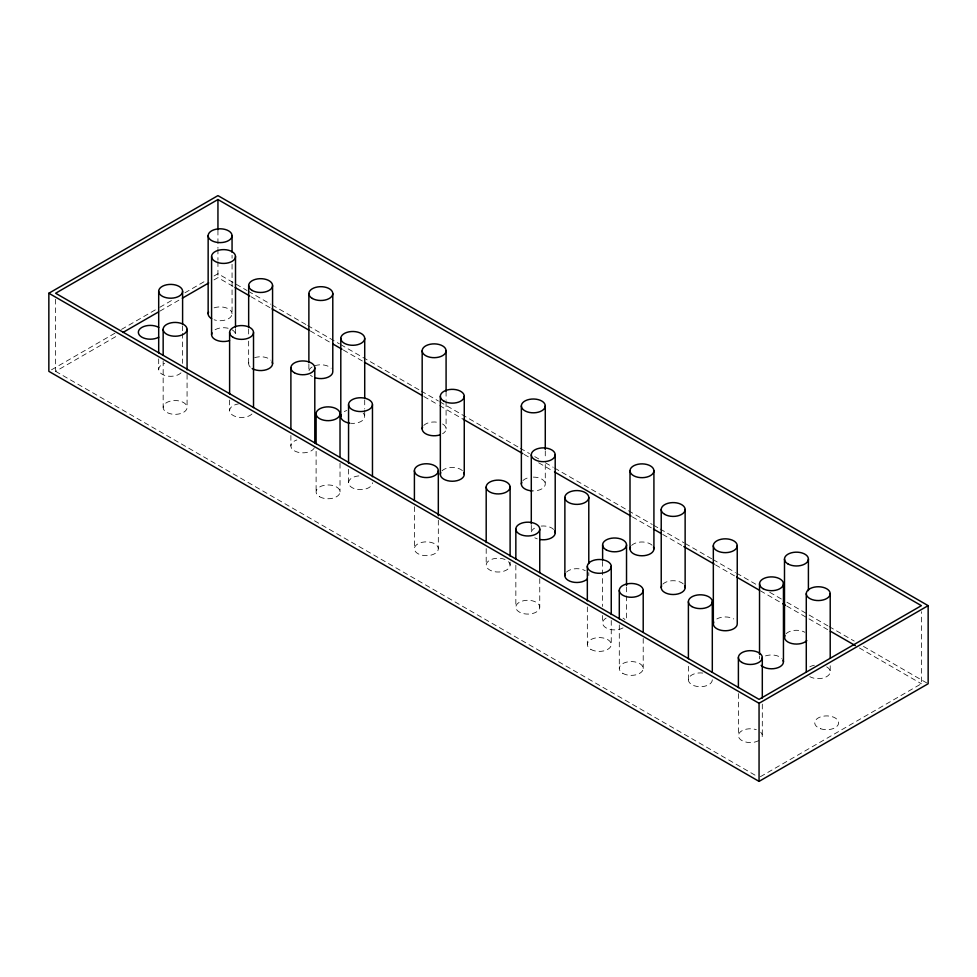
<?xml version="1.0" encoding="UTF-8"?>
<svg xmlns="http://www.w3.org/2000/svg" width="977" height="977" viewBox="0 0 977 977"><rect width="100%" height="100%" fill="white"/><g stroke="black" fill="none" stroke-linecap="round" stroke-linejoin="round"><path stroke-width="0.73" stroke-dasharray="4.88 3.66" d="M51.488 369.819L114.907 333.218M121.514 329.396L158.494 308.048M159.825 307.279L171.708 300.415M184.922 292.795L206.062 280.582M213.987 276.015L217.944 273.719L246.986 290.487M55.616 299.255L55.616 371.345L117.643 335.538M159.874 311.15L180.989 298.962M213.987 279.91L217.944 277.627L233.784 286.774M760.375 776.715L921.384 683.753L921.384 611.663M248.305 291.256L270.751 304.213M272.07 304.971L306.387 324.779M307.706 325.549L339.398 343.843M340.717 344.6L419.915 390.324M421.234 391.093L438.404 400.997M439.723 401.767L518.921 447.49M520.24 448.248L529.485 453.584M534.761 456.638L538.73 458.921M545.325 462.732L553.251 467.311M554.57 468.068L627.173 509.982M628.492 510.751L652.257 524.466M653.576 525.223L658.852 528.276M660.171 529.033L683.937 542.76M685.256 543.517L711.659 558.759M712.978 559.528L735.412 572.485M736.743 573.243L756.54 584.673M769.742 592.294L781.624 599.157M786.9 602.211L827.824 625.83M829.143 626.599L854.228 641.071M863.46 646.408L926.831 682.996M250.942 296.678L270.739 308.109M310.332 330.959L331.447 343.159M343.33 350.01L363.126 361.441M423.835 396.491L438.343 404.869M439.674 405.638L463.428 419.353M524.136 454.403L529.412 457.456M538.657 462.78L553.165 471.17M632.351 516.882L652.147 528.313M662.711 534.407L682.508 545.838M715.506 564.889L735.302 576.32M760.375 590.792L781.49 602.98M786.766 606.033L827.678 629.652M859.357 647.946L921.384 683.753M55.616 371.345L757.737 776.715M830.206 665.752L830.206 671.761M762.304 704.124L762.304 735.669M759.532 655.885L759.532 658.889M738.392 693.609L738.392 735.669M688.394 666.29L688.394 679.809M643.208 638.433L643.208 668.476M626.526 586.945L626.526 594.456M626.526 595.958L626.526 619.992M619.296 624.914L619.296 668.476M611.248 620.468L611.248 644.502M602.614 561.421L602.614 606.473M602.614 615.486L602.614 622.996M588.789 572.571L588.789 575.575M587.336 606.949L587.336 644.502M545.276 450.971L545.276 458.482M545.276 464.49L545.276 484.018A11.956 6.9 0 0 1 533.32 490.918M539.756 578.64L539.756 607.181A11.956 6.9 0 0 1 521.816 613.165A11.956 6.9 0 0 1 521.816 601.209A11.956 6.9 0 0 1 539.756 607.181M531.293 525.37L531.293 532.88A11.956 6.9 0 0 1 534.798 527.995M515.844 565.133L515.844 607.181M510.104 562.117L510.104 565.121M486.192 548.61L486.192 565.121M446.086 391.325L446.086 400.338M446.086 401.84L446.086 428.879M438.319 520.228L438.319 548.756A11.956 6.9 0 0 1 420.379 554.741A11.956 6.9 0 0 1 420.379 542.785A11.956 6.9 0 0 1 438.319 548.756M414.407 506.709L414.407 548.756M364.714 399.972L364.714 408.984M364.714 410.487L364.714 416.495M348.557 469.229L348.557 482.736A11.956 6.9 0 0 0 360.513 489.648A11.956 6.9 0 0 0 372.469 482.736M340.02 463.33L340.02 491.858M316.108 451.313L316.108 491.858M308.879 364.189L308.879 371.687A11.956 6.9 0 0 1 312.384 366.815M290.89 435.437L290.89 445.952M248.659 329.127L248.659 335.135M248.659 341.144L248.659 363.676M235.506 328.614L235.506 334.623M232.062 255.241L232.062 258.246M232.062 264.254L232.062 313.812A11.956 6.9 0 0 1 214.122 319.797M229.607 400.057L229.607 410.572M217.944 230.169L217.944 248.182M217.944 249.086L217.944 260.2M217.944 261.702L217.944 277.627M187.071 374.386L187.071 407.433A11.956 6.9 0 0 1 169.131 413.418A11.956 6.9 0 0 1 169.131 401.462A11.956 6.9 0 0 1 187.071 407.433M182.601 325.854L182.601 331.862M182.601 333.365L182.601 363.395M163.159 360.867L163.159 407.433M158.689 358.889L158.689 369.404M363.114 413.039A11.956 6.9 0 0 1 362.552 420.452A11.956 6.9 0 0 1 350.682 423.285M344.307 411.61A11.956 6.9 0 0 1 346.786 410.511M348.557 482.736A11.956 6.9 0 0 1 360.513 475.836M537.277 538.864A11.956 6.9 0 0 1 534.798 537.765M541.173 526.078A11.956 6.9 0 0 1 553.605 529.424M623.033 627.881A11.956 6.9 0 0 1 606.119 627.881A11.956 6.9 0 0 1 606.119 618.111M623.033 618.111A11.956 6.9 0 0 1 624.926 619.54M716.825 618.966A11.956 6.9 0 0 1 733.739 618.966M250.259 367.12A11.956 6.9 0 0 1 250.259 360.22M254.631 357.692A11.956 6.9 0 0 1 270.971 360.22M181.001 372.86A11.956 6.9 0 0 1 162.194 374.289A11.956 6.9 0 0 1 164.661 363.432M441.946 470.89A11.956 6.9 0 0 1 462.658 470.89M566.477 572.131A11.956 6.9 0 0 1 585.284 570.702M712.306 679.809A11.956 6.9 0 0 1 699.312 686.684A11.956 6.9 0 0 1 688.577 678.6A11.956 6.9 0 0 1 703.452 673.141M251.919 414.016A11.956 6.9 0 0 1 232.086 414.773A11.956 6.9 0 0 1 238.473 403.904M314.386 447.735A11.956 6.9 0 0 1 295.567 451.423A11.956 6.9 0 0 1 296.861 439.968M508.492 561.677A11.956 6.9 0 0 1 499.186 571.997A11.956 6.9 0 0 1 486.912 562.764A11.956 6.9 0 0 1 506.599 560.248M662.821 584.161A11.956 6.9 0 0 1 683.534 584.161M826.701 666.876A11.956 6.9 0 0 1 826.701 676.634A11.956 6.9 0 0 1 809.786 676.634M809.786 666.876A11.956 6.9 0 0 1 815.148 665.093M533.32 477.106A11.956 6.9 0 0 1 545.276 484.018M522.964 480.562A11.956 6.9 0 0 1 530.218 477.338M214.122 307.84A11.956 6.9 0 0 1 232.062 313.812M312.384 376.572A11.956 6.9 0 0 1 310.478 375.144M314.863 365.716A11.956 6.9 0 0 1 331.191 368.244M760.704 732.213A11.956 6.9 0 0 1 760.704 739.125M758.799 740.554A11.956 6.9 0 0 1 742.654 740.957A11.956 6.9 0 0 1 740.554 731.712A11.956 6.9 0 0 1 756.32 729.685M786.094 633.719A11.956 6.9 0 0 1 804.901 632.29M232.001 329.738A11.956 6.9 0 0 1 235.091 336.406M215.087 329.738A11.956 6.9 0 0 1 229.522 328.638M442.581 423.994A11.956 6.9 0 0 1 442.581 433.764M423.774 425.422A11.956 6.9 0 0 1 437.22 422.211M631.618 545.422A11.956 6.9 0 0 1 652.318 545.422M765.504 655.909A11.956 6.9 0 0 1 781.844 658.437M820.717 728.781A11.956 6.9 0 0 0 838.645 722.809A11.956 6.9 0 0 0 820.717 716.825A11.956 6.9 0 0 0 820.717 728.781M622.801 673.348A11.956 6.9 0 0 0 642.805 670.259A11.956 6.9 0 0 0 628.162 661.808A11.956 6.9 0 0 0 622.801 673.348M319.601 496.743A11.956 6.9 0 0 0 339.605 493.654A11.956 6.9 0 0 0 324.962 485.19A11.956 6.9 0 0 0 319.601 496.743M590.829 649.375A11.956 6.9 0 0 0 610.833 646.286A11.956 6.9 0 0 0 596.19 637.834A11.956 6.9 0 0 0 590.829 649.375"/><path stroke-width="1.47" d="M48.85 293.247L217.944 195.62L928.15 605.655L928.15 683.753L759.056 781.38L48.85 371.345L48.85 293.247L759.056 703.281L928.15 605.655M217.944 199.528L55.616 293.247L759.056 699.373L921.384 605.655L217.944 199.528L217.944 229.558M122.919 332.485L158.555 311.919M182.308 298.205L208.712 282.964M235.103 287.531L249.624 295.909M272.058 308.866L309.013 330.202M332.766 343.916L342.011 349.253M364.445 362.211L422.516 395.734M463.428 419.353L522.817 453.646M554.484 471.928L631.032 516.125M653.466 529.07L661.392 533.65M683.827 546.595L714.187 564.12M736.621 577.077L759.056 590.035M782.809 603.749L785.447 605.276M830.316 631.179L855.4 645.65M830.206 593.65A11.956 6.9 0 0 1 812.266 599.634A11.956 6.9 0 0 1 812.266 587.678A11.956 6.9 0 0 1 830.206 593.65L830.206 658.242M808.406 559.064L808.406 590.609M806.281 593.65L806.281 671.761M784.494 559.064L784.494 637.175M783.444 583.794L783.444 661.893M762.304 657.57L762.304 698.115M759.532 583.794L759.532 654.382M759.056 703.281L759.056 781.38M738.392 657.57L738.392 687.6M737.244 545.74A11.956 6.9 0 0 1 719.304 551.724A11.956 6.9 0 0 1 719.304 539.756A11.956 6.9 0 0 1 737.244 545.74L737.244 623.839A11.956 6.9 0 0 1 723.725 630.69A11.956 6.9 0 0 1 713.735 622.056M713.332 545.74L713.332 623.839M712.306 601.698L712.306 672.298M688.394 601.698L688.394 658.779M685.133 509.505L685.133 587.604M661.221 509.505L661.221 587.604M653.918 470.767A11.956 6.9 0 0 1 635.99 476.752A11.956 6.9 0 0 1 635.99 464.796A11.956 6.9 0 0 1 653.918 470.767L653.918 548.866M643.208 590.364A11.956 6.9 0 0 1 625.28 596.349A11.956 6.9 0 0 1 625.28 584.393A11.956 6.9 0 0 1 643.208 590.364L643.208 632.424M630.006 470.767L630.006 548.866M626.526 544.897L626.526 585.443M619.296 590.364L619.296 618.905M611.248 566.391A11.956 6.9 0 0 1 593.308 572.375A11.956 6.9 0 0 1 593.308 560.419A11.956 6.9 0 0 1 611.248 566.391L611.248 614.46M602.614 544.897L602.614 559.919M588.789 497.476A11.956 6.9 0 0 1 570.849 503.46A11.956 6.9 0 0 1 570.849 491.504A11.956 6.9 0 0 1 588.789 497.476L588.789 563.57M587.336 566.391L587.336 600.94M564.877 497.476L564.877 575.575M555.205 454.781A11.956 6.9 0 0 1 537.277 460.753A11.956 6.9 0 0 1 537.277 448.797A11.956 6.9 0 0 1 555.205 454.781L555.205 532.88M545.276 405.907A11.956 6.9 0 0 1 527.336 411.891A11.956 6.9 0 0 1 527.336 399.935A11.956 6.9 0 0 1 545.276 405.907L545.276 449.469M539.756 529.082A11.956 6.9 0 0 1 521.816 535.054A11.956 6.9 0 0 1 521.816 523.098A11.956 6.9 0 0 1 539.756 529.082L539.756 572.632M531.293 454.781L531.293 523.867M521.364 405.907L521.364 484.018M515.844 529.082L515.844 559.125M510.104 487.022A11.956 6.9 0 0 1 492.164 493.006A11.956 6.9 0 0 1 492.164 481.05A11.956 6.9 0 0 1 510.104 487.022L510.104 556.108M486.192 487.022L486.192 542.601M464.258 396.247L464.258 474.346M446.086 350.78A11.956 6.9 0 0 1 428.146 356.752A11.956 6.9 0 0 1 428.146 344.796A11.956 6.9 0 0 1 446.086 350.78L446.086 391.325M440.346 396.247L440.346 474.346M438.319 470.658A11.956 6.9 0 0 1 420.379 476.642A11.956 6.9 0 0 1 420.379 464.686A11.956 6.9 0 0 1 438.319 470.658L438.319 515.722M422.174 350.78L422.174 428.879M414.407 470.658L414.407 500.7M372.469 404.637A11.956 6.9 0 0 1 354.529 410.621A11.956 6.9 0 0 1 354.529 398.665A11.956 6.9 0 0 1 372.469 404.637L372.469 476.727M364.714 338.384A11.956 6.9 0 0 1 346.786 344.368A11.956 6.9 0 0 1 346.786 332.412A11.956 6.9 0 0 1 364.714 338.384L364.714 398.469M348.557 404.637L348.557 463.22M340.802 338.384L340.802 416.495M340.02 413.76A11.956 6.9 0 0 1 322.08 419.744A11.956 6.9 0 0 1 322.08 407.788A11.956 6.9 0 0 1 340.02 413.76L340.02 457.321M332.791 293.589L332.791 371.687A11.956 6.9 0 0 1 314.863 377.672M316.108 413.76L316.108 443.802M314.802 367.84L314.802 442.947M308.879 293.589L308.879 362.687M290.89 367.84L290.89 429.428M272.571 285.577L272.571 363.676M253.519 332.473L253.519 407.568M248.659 285.577L248.659 327.625M235.506 256.524A11.956 6.9 0 0 1 217.566 262.495A11.956 6.9 0 0 1 217.566 250.539A11.956 6.9 0 0 1 235.506 256.524L235.506 327.112M232.062 235.713A11.956 6.9 0 0 1 214.122 241.685A11.956 6.9 0 0 1 214.122 229.729A11.956 6.9 0 0 1 232.062 235.713L232.062 252.237M229.607 332.473L229.607 394.049M211.582 256.524L211.582 334.623M208.15 235.713L208.15 313.812M187.071 329.334A11.956 6.9 0 0 1 169.131 335.306A11.956 6.9 0 0 1 169.131 323.35A11.956 6.9 0 0 1 187.071 329.334L187.071 369.88M182.601 291.305A11.956 6.9 0 0 1 164.661 297.277A11.956 6.9 0 0 1 164.661 285.321A11.956 6.9 0 0 1 182.601 291.305L182.601 324.352M163.159 329.334L163.159 354.871M158.689 291.305L158.689 352.88M158.762 337.175A11.956 6.9 0 0 1 141.848 337.175A11.956 6.9 0 0 1 141.848 327.417A11.956 6.9 0 0 1 158.762 327.417M349.668 423.163A11.956 6.9 0 0 1 341.205 414.7M554.802 531.097A11.956 6.9 0 0 1 540.159 539.548M272.168 361.893A11.956 6.9 0 0 1 266.599 369.648A11.956 6.9 0 0 1 252.164 368.561M463.855 472.563A11.956 6.9 0 0 1 452.302 481.246A11.956 6.9 0 0 1 440.749 472.563M587.189 579.031A11.956 6.9 0 0 1 572.253 581.962A11.956 6.9 0 0 1 565.28 573.792M684.73 585.821A11.956 6.9 0 0 1 673.177 594.517A11.956 6.9 0 0 1 661.637 585.821M532.282 490.894A11.956 6.9 0 0 1 521.767 482.223M211.655 318.697A11.956 6.9 0 0 1 208.553 312.029M806.807 640.619A11.956 6.9 0 0 1 791.871 643.55A11.956 6.9 0 0 1 784.897 635.38M229.522 340.594A11.956 6.9 0 0 1 216.259 340.094A11.956 6.9 0 0 1 211.997 332.839M440.102 434.85A11.956 6.9 0 0 1 426.851 434.35A11.956 6.9 0 0 1 422.577 427.096M653.515 547.083A11.956 6.9 0 0 1 641.962 555.779A11.956 6.9 0 0 1 630.421 547.083M783.029 660.11A11.956 6.9 0 0 1 776.056 668.268A11.956 6.9 0 0 1 761.132 665.349M606.119 549.782A11.956 6.9 0 0 0 626.123 546.68A11.956 6.9 0 0 0 611.48 538.229A11.956 6.9 0 0 0 606.119 549.782M252.164 290.45A11.956 6.9 0 0 0 272.168 287.36A11.956 6.9 0 0 0 257.525 278.909A11.956 6.9 0 0 0 252.164 290.45M443.851 401.12A11.956 6.9 0 0 0 463.855 398.03A11.956 6.9 0 0 0 449.212 389.579A11.956 6.9 0 0 0 443.851 401.12M691.899 606.583A11.956 6.9 0 0 0 711.903 603.493A11.956 6.9 0 0 0 697.26 595.03A11.956 6.9 0 0 0 691.899 606.583M233.112 337.346A11.956 6.9 0 0 0 253.116 334.256A11.956 6.9 0 0 0 238.473 325.805A11.956 6.9 0 0 0 233.112 337.346M294.382 372.725A11.956 6.9 0 0 0 314.386 369.636A11.956 6.9 0 0 0 299.744 361.172A11.956 6.9 0 0 0 294.382 372.725M664.726 514.39A11.956 6.9 0 0 0 684.73 511.289A11.956 6.9 0 0 0 670.088 502.837A11.956 6.9 0 0 0 664.726 514.39M312.384 298.474A11.956 6.9 0 0 0 332.388 295.372A11.956 6.9 0 0 0 317.745 286.92A11.956 6.9 0 0 0 312.384 298.474M787.999 563.949A11.956 6.9 0 0 0 808.003 560.859A11.956 6.9 0 0 0 793.361 552.396A11.956 6.9 0 0 0 787.999 563.949M741.885 662.443A11.956 6.9 0 0 0 761.889 659.353A11.956 6.9 0 0 0 747.246 650.902A11.956 6.9 0 0 0 741.885 662.443M763.025 588.667A11.956 6.9 0 0 0 783.029 585.577A11.956 6.9 0 0 0 768.386 577.126A11.956 6.9 0 0 0 763.025 588.667"/></g></svg>
